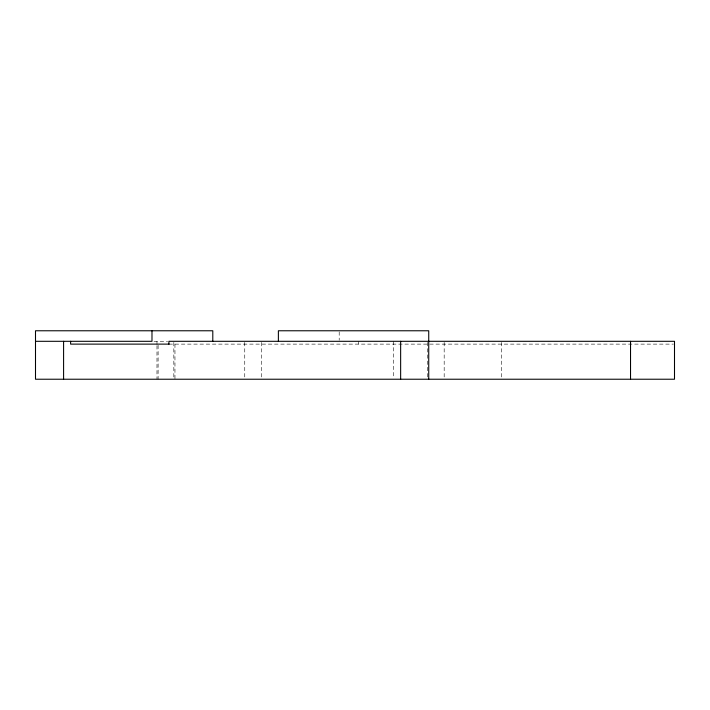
<?xml version="1.0" encoding="UTF-8"?>
<svg xmlns="http://www.w3.org/2000/svg" width="710" height="710" viewBox="0 0 710 710"><rect width="100%" height="100%" fill="white"/><g stroke="black" fill="none" stroke-linecap="round" stroke-linejoin="round"><path stroke-width="0.53" stroke-dasharray="3.55 2.66" d="M153.955 341.306L167.587 341.306M168.918 344.119L673.391 344.119M501.571 342.389L501.571 378.146M444.176 342.389L444.176 379.229M427.322 342.389L427.322 379.229M393.624 341.306L393.624 378.146M358.514 341.306L358.514 344.119M339.194 331.827L339.194 340.25M261.608 342.389L261.608 379.229M244.755 342.389L244.755 378.146M174.962 344.119L174.962 379.229M173.835 342.389L173.835 379.229M158.108 345.211L158.108 379.229M156.981 341.306L156.981 344.554M156.981 345.637L156.981 379.229"/><path stroke-width="1.06" d="M35.5 341.306L151.984 341.306L151.984 330.771M169.228 344.119L70.609 344.119L70.609 341.306M630.533 341.306L630.533 379.229M428.733 379.229L428.733 330.771L278.382 330.771L278.382 341.306M400.644 341.306L400.644 379.229M212.796 341.306L212.796 330.771L35.5 330.771L35.5 379.229L674.5 379.229L674.5 341.306L168.918 341.306L168.918 344.119M63.589 341.306L63.589 379.229"/></g></svg>
